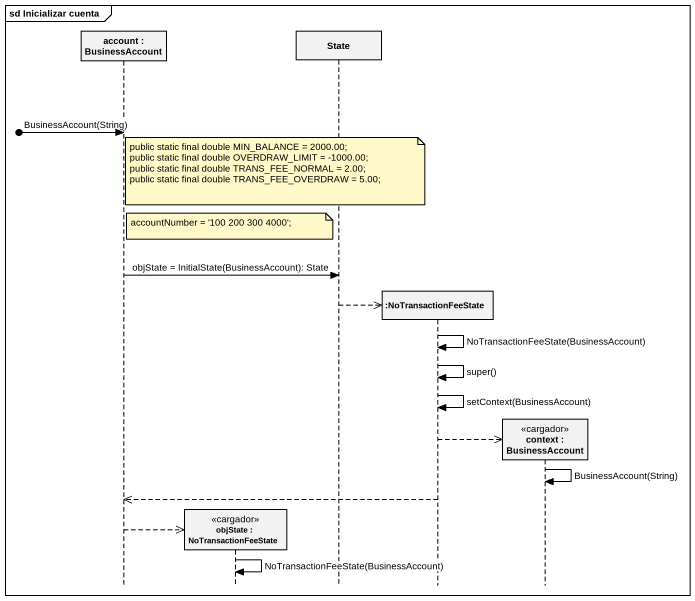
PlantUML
@startuml
mainframe sd Inicializar cuenta
hide footbox
participant "account : BusinessAccount" as account
participant "objState : NoTransactionFeeState" as objState <<cargador>>
participant "State" as State_
participant ":NoTransactionFeeState" as NoTransactionFeeState
participant "context : BusinessAccount" as context <<cargador>>

[o-> account : BusinessAccount(String)
note over objState
  public static final double MIN_BALANCE = 2000.00;
  public static final double OVERDRAW_LIMIT = -1000.00;
  public static final double TRANS_FEE_NORMAL = 2.00;
  public static final double TRANS_FEE_OVERDRAW = 5.00;
end note
note over objState : accountNumber = '100 200 300 4000';
account -> State_ : objState = InitialState(BusinessAccount): State
State_ -->> NoTransactionFeeState **
NoTransactionFeeState -> NoTransactionFeeState : NoTransactionFeeState(BusinessAccount)
NoTransactionFeeState -> NoTransactionFeeState : super()
NoTransactionFeeState -> NoTransactionFeeState : setContext(BusinessAccount)
NoTransactionFeeState -->> context **
context -> context : BusinessAccount(String)
NoTransactionFeeState -->> account
account -->> objState **
objState -> objState : NoTransactionFeeState(BusinessAccount)
@enduml
